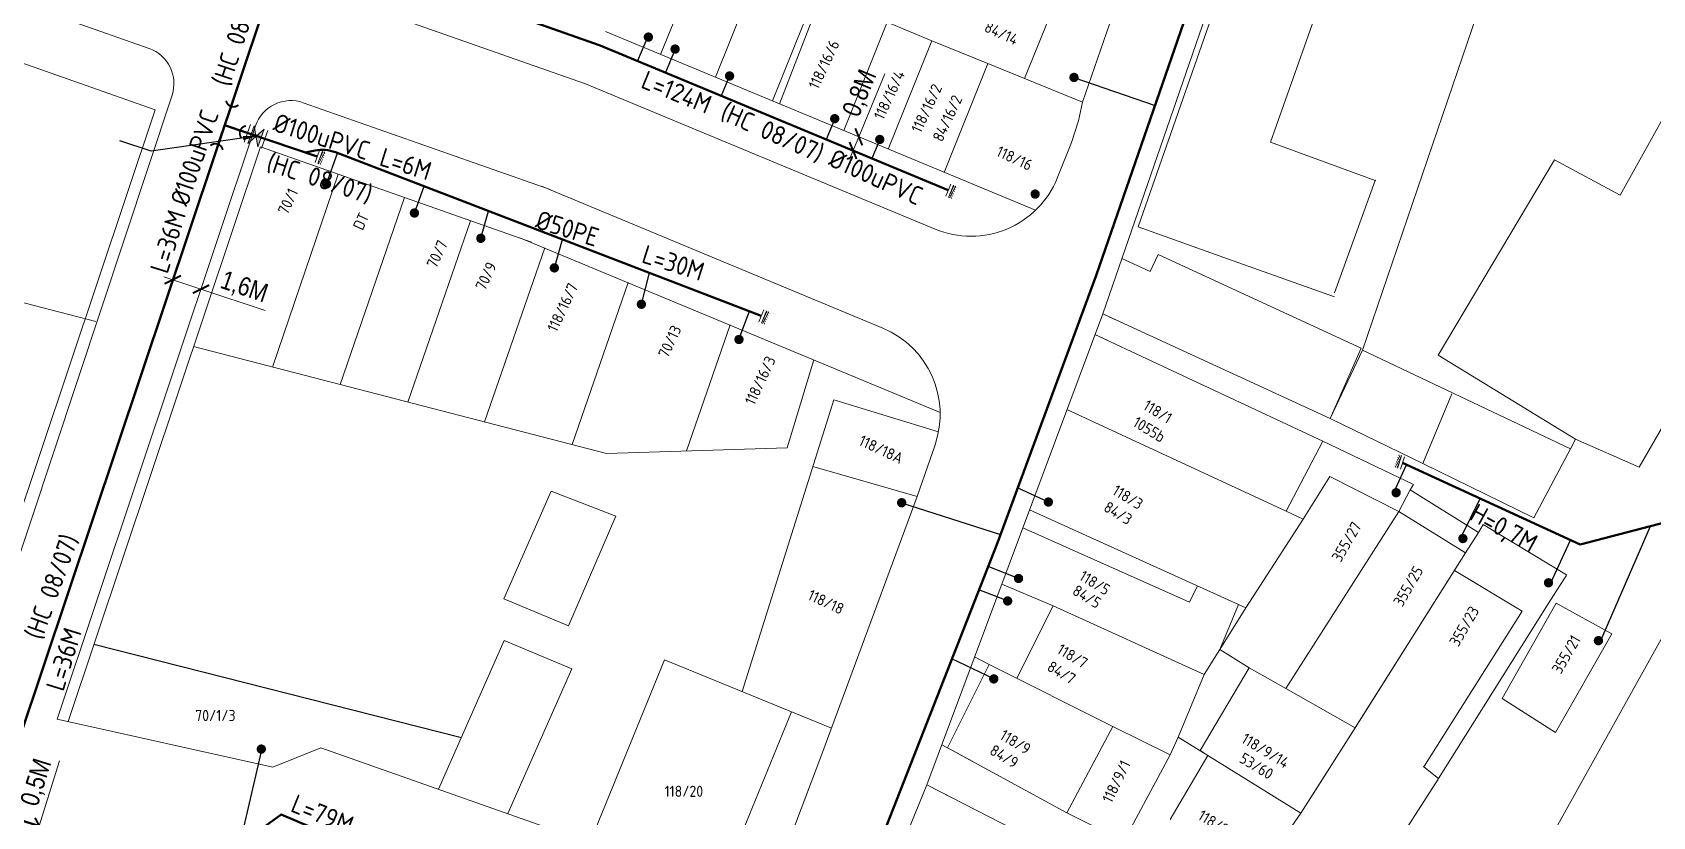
# Model space of a CAD drawing. Header units: inches. Extents: x 595615 to 1194060, y 1190840 to 2385448.
# Drawn here: x 596971.9 to 597059, y 1192142.3 to 1192184.5 of the extents above; entities that cross this region are included whole.
import ezdxf
from ezdxf.enums import TextEntityAlignment as Align

# ---------------------------------------------------------------- set-up
doc = ezdxf.new("R2010")
doc.units = ezdxf.units.IN
doc.header["$MEASUREMENT"] = 0
doc.layers.get('Defpoints').update_dxf_attribs({"color": 1})
for name, color, linetype, lineweight in [('Chitiet', 4, 'Continuous', 9), ('DN 100 uPVC', 4, 'Continuous', 50), ('DN 150 uPVC', 4, 'Continuous', 50), ('DN 25 PE', 40, 'Continuous', 30), ('DOSAU', 2, 'Continuous', 20), ('DUONG CACH LE', 112, 'Continuous', 5), ('NAM-CDAI', 220, 'Continuous', 25), ('Nen_HTHANH-TP', 9, 'Continuous', 0), ('Nen_SN-HTHANH-TP_new', 7, 'Continuous', 0), ('Nen_SN_HTHANH_old', 9, 'Continuous', 0), ('TEXT PIPE', 3, 'Continuous', 25), ('TLK 15', 220, 'Continuous', 20), ('VAN', 7, 'Continuous', 20)]:
    doc.layers.add(name, color=color, linetype=linetype, lineweight=lineweight)
doc.layers.add('ki hieu van', color=170, linetype='Continuous')
doc.styles.add('Sonha_QTB', font='isocp.shx', dxfattribs={"height": 0.6, "bigfont": 'bigfont.shx'})
doc.styles.add('text', font='isocp2.shx')
doc.styles.add('VNI-HC', font='VHELVCN_0.TTF')
doc.dimstyles.new('DUONG KICH THUOC', dxfattribs={"dimtxt": 1, "dimasz": 0.7, "dimexe": 0.5, "dimexo": 0.3, "dimgap": 0.2, "dimtad": 1, "dimzin": 0, "dimdsep": 46, "dimtxsty": 'VNI-HC', "dimblk": 'ARCHTICK', "dimcen": 0.09, "dimdle": 0.5, "dimclrd": 256, "dimclre": 256, "dimclrt": 256, "dimadec": 0, "dimazin": 0, "dimtfac": 1, "dimtofl": 0, "dimtmove": 0, "dimatfit": 3, "dimfxl": 1, "dimtolj": 1, "dimtzin": 0, "dimlwd": -1, "dimlwe": -1, "dimarcsym": 0})

# ---------------------------------------------------------------- blocks, each defined once
blk = doc.blocks.new('BIT')
at = {"layer": 'Chitiet', "ltscale": 100}
for p, q in [((0.35, 0), (-0.35, 0)), ((-0.303, -0.163), (-0.35, -0.21)), ((0.35, -0.163), (-0.35, -0.163)), ((-0.179, -0.163), (-0.342, -0.325)), ((-0.056, -0.163), (-0.218, -0.325)), ((0.068, -0.163), (-0.094, -0.325)), ((0.192, -0.163), (0.029, -0.325)), ((0.316, -0.163), (0.153, -0.325)), ((0.35, -0.252), (0.277, -0.325))]:
    blk.add_line(p, q, dxfattribs=at)
blk = doc.blocks.new('VAN')
at = {"layer": 'VAN'}
h = blk.add_hatch(color=256, dxfattribs=at)
h.paths.add_polyline_path([(0.207, -0.5), (0.49, 0), (0.207, 0.5)])
h.paths.add_polyline_path([(0.774, 0.5), (0.49, 0), (0.774, -0.5)])
at = {"layer": 'VAN', "ltscale": 100}
for p, q in [((0, 0.5), (0, -0.5)), ((0.774, -0.5), (0.207, 0.5)), ((0.207, -0.5), (0.774, 0.5)), ((0.207, 0.5), (0.207, -0.5)), ((0.774, 0.5), (0.774, -0.5)), ((0.981, 0.5), (0.981, -0.5))]:
    blk.add_line(p, q, dxfattribs=at)
blk = doc.blocks.new('TE+VAN')
at = {"layer": 'Chitiet', "ltscale": 100, "const_width": 0.1}
for points in [[(-0.35, 1.276, 0.571257), (0.35, 1.276)], [(1.098, 0.35, 0.571257), (1.098, -0.35)], [(0.35, -1.276, 0.571257), (-0.35, -1.276)]]:
    blk.add_lwpolyline(points, format="xyb", dxfattribs=at)
for points in [[(0, -1.076), (0, 1.076)], [(0.898, 0), (0, 0)]]:
    blk.add_lwpolyline(points, dxfattribs=at)
at = {"layer": 'VAN'}
blk.add_blockref('VAN', (1.305, 0), dxfattribs=at)
blk = doc.blocks.new('TLK 15')
at = {"layer": 'TLK 15', "linetype": 'Continuous', "const_width": 0.25}
blk.add_lwpolyline([(-0.125, 0, 1), (0.125, 0, 1)], format="xyb", close=True, dxfattribs=at)
blk = doc.blocks.new('_ArchTick')
at = {"color": 0, "linetype": 'ByBlock', "const_width": 0.15}
blk.add_lwpolyline([(-0.5, -0.5), (0.5, 0.5)], dxfattribs=at)
blk = doc.blocks.new('*D89')
at = {"layer": 'Defpoints', "color": 0}
for p in [(597016.322, 1192178.857), (597016.322, 1192178.857), (597016.015, 1192178.118)]:
    blk.add_point(p, dxfattribs=at)
at = {"layer": 'DUONG CACH LE'}
for p, q in [((597016.322, 1192178.857), (597017.731, 1192182.246)), ((597015.823, 1192177.656), (597016.322, 1192178.857)), ((597016.045, 1192178.972), (597015.86, 1192179.049)), ((597015.738, 1192178.233), (597015.553, 1192178.31))]:
    blk.add_line(p, q, dxfattribs=at)
at = {"layer": 'DUONG CACH LE', "xscale": 0.7, "yscale": 0.7, "zscale": 0.7}
for p, rotation in [((597016.322, 1192178.857), 67.42636478068869), ((597016.015, 1192178.118), 247.4263647806887)]:
    blk.add_blockref('_ArchTick', p, dxfattribs=dict(at, rotation=rotation))
at = {"layer": 'DUONG CACH LE', "insert": (597016.424, 1192181.181), "char_height": 1, "attachment_point": 5, "rotation": 67.42636, "style": 'VNI-HC'}
blk.add_mtext('\\A1;0,8M', dxfattribs=at)
blk = doc.blocks.new('*D91')
at = {"layer": 'Defpoints', "color": 0}
for p in [(596979.469, 1192171.177), (596980.983, 1192170.67), (596980.983, 1192170.67)]:
    blk.add_point(p, dxfattribs=at)
at = {"layer": 'DUONG CACH LE'}
for p, q in [((596978.995, 1192171.335), (596980.983, 1192170.67)), ((596979.564, 1192171.461), (596979.628, 1192171.651)), ((596981.078, 1192170.954), (596981.141, 1192171.144)), ((596980.983, 1192170.67), (596984.428, 1192169.517))]:
    blk.add_line(p, q, dxfattribs=at)
at = {"layer": 'DUONG CACH LE', "xscale": 0.7, "yscale": 0.7, "zscale": 0.7}
for p, rotation in [((596979.469, 1192171.177), 161.4951157088664), ((596980.983, 1192170.67), 341.4951157088664)]:
    blk.add_blockref('_ArchTick', p, dxfattribs=dict(at, rotation=rotation))
at = {"layer": 'DUONG CACH LE', "insert": (596983.29, 1192170.738), "char_height": 1, "attachment_point": 5, "rotation": 341.49512, "style": 'VNI-HC'}
blk.add_mtext('\\A1;1,6M', dxfattribs=at)
blk = doc.blocks.new('*D93')
at = {"layer": 'Defpoints', "color": 0}
for p in [(596972.296, 1192141.827), (596972.296, 1192141.827), (596972.127, 1192141.287)]:
    blk.add_point(p, dxfattribs=at)
at = {"layer": 'DUONG CACH LE'}
for p, q in [((596972.296, 1192141.827), (596973.39, 1192145.331)), ((596971.84, 1192141.376), (596971.649, 1192141.436)), ((596972.009, 1192141.916), (596971.818, 1192141.976)), ((596971.978, 1192140.809), (596972.296, 1192141.827))]:
    blk.add_line(p, q, dxfattribs=at)
at = {"layer": 'DUONG CACH LE', "xscale": 0.7, "yscale": 0.7, "zscale": 0.7}
for p, rotation in [((596972.296, 1192141.827), 72.64976495694594), ((596972.127, 1192141.287), 252.6497649569459)]:
    blk.add_blockref('_ArchTick', p, dxfattribs=dict(at, rotation=rotation))
at = {"layer": 'DUONG CACH LE', "insert": (596972.186, 1192144.151), "char_height": 1, "attachment_point": 5, "rotation": 72.64976, "style": 'VNI-HC'}
blk.add_mtext('\\A1;0,5M', dxfattribs=at)

msp = doc.modelspace()

# ---------------------------------------------------------------- linework, layer by layer
at = {"layer": 'DN 100 uPVC'}
for p, q in [((596987.11, 1192178.123), (596986.58, 1192178.022)), ((596988.201, 1192178.025), (597011.086, 1192169.237))]:
    msp.add_line(p, q, dxfattribs=at)
for points in [[(597021.132, 1192175.99), (597002.42, 1192183.768), (596952.144, 1192201.48), (596906.052, 1192215.155)], [(596969.893, 1192142.578), (596985.662, 1192189.672)], [(596982.243, 1192179.476), (596987.231, 1192177.804)], [(597045.53, 1192161.337), (597055.072, 1192156.952), (597062.641, 1192158.925), (597122.574, 1192125.018)], [(597007.268, 1192133.09), (596985.293, 1192142.446), (596980.802, 1192139.169), (596938.494, 1192152.388)]]:
    msp.add_lwpolyline(points, dxfattribs=at)
msp.add_arc((596987.484, 1192176.158), 2, 68.9918, 100.76696, dxfattribs=at)
at = {"layer": 'DN 150 uPVC'}
msp.add_lwpolyline([(597042.21, 1192209.355), (597029.083, 1192171.407), (597023.768, 1192157.043), (597012.954, 1192129.457), (596992.261, 1192093.756), (596976.388, 1192066.37), (596943.566, 1192010.536), (596944.214, 1192007.749), (596964.407, 1191995.798), (596975.311, 1191989.741), (597028.562, 1191959.646)], dxfattribs=at)
at = {"layer": 'DN 25 PE'}
for p, q in [((597005.019, 1192184.339), (597004.433, 1192182.932)), ((597006.454, 1192183.571), (597005.93, 1192182.31)), ((597009.381, 1192182.127), (597008.937, 1192181.06)), ((597027.885, 1192182.047), (597032.242, 1192180.54)), ((597015.031, 1192179.831), (597014.569, 1192178.719)), ((596987.728, 1192176.321), (596988.309, 1192177.984)), ((597017.45, 1192178.715), (597017.027, 1192177.697)), ((596992.451, 1192174.762), (596992.965, 1192176.196)), ((596996.017, 1192173.403), (596996.433, 1192174.864)), ((596999.969, 1192171.814), (597000.413, 1192173.335)), ((597004.643, 1192169.859), (597005.087, 1192171.541)), ((597009.886, 1192167.966), (597010.445, 1192169.483)), ((597045.067, 1192159.735), (597045.755, 1192161.233)), ((597026.51, 1192159.231), (597024.857, 1192159.988)), ((597018.626, 1192159.194), (597023.933, 1192157.49)), ((597048.653, 1192157.269), (597049.704, 1192159.419)), ((597056.185, 1192151.782), (597058.856, 1192157.939)), ((597053.502, 1192154.892), (597054.558, 1192157.188)), ((597024.904, 1192155.123), (597023.267, 1192155.765)), ((597024.319, 1192153.915), (597022.778, 1192154.519)), ((596975.232, 1192151.599), (596994.975, 1192146.584)), ((597023.574, 1192149.727), (597021.32, 1192150.798)), ((596984.224, 1192145.83), (596983.048, 1192140.808))]:
    msp.add_line(p, q, dxfattribs=at)
at = {"layer": 'Nen_HTHANH-TP', "linetype": 'Continuous'}
for p, q in [((597043.524, 1192210.095), (597029.429, 1192169.348)), ((597055.548, 1192203.135), (597043.387, 1192167.395)), ((597001.649, 1192181.708), (596967.336, 1192193.795)), ((597031.331, 1192174.026), (597037.278, 1192191.011)), ((597038.448, 1192178.571), (597042.219, 1192189.285)), ((597027.73, 1192188.133), (597025.225, 1192181.991)), ((597005.663, 1192183.288), (597007.311, 1192187.296)), ((597030.541, 1192187.065), (597028.336, 1192180.713)), ((597028.336, 1192180.713), (597030.541, 1192187.065)), ((597008.621, 1192182.058), (597010.281, 1192186.169)), ((597014.021, 1192186.612), (597011.682, 1192180.785)), ((597012.064, 1192180.627), (597014.331, 1192186.482)), ((596978.516, 1192180.315), (596964.346, 1192185.307)), ((597015.518, 1192179.191), (597017.852, 1192185.015)), ((597017.852, 1192185.015), (597020.253, 1192184.017)), ((597025.818, 1192174.909), (597002.724, 1192184.51)), ((597061.943, 1192184.22), (597057.22, 1192175.717)), ((597017.906, 1192178.198), (597020.253, 1192184.017)), ((597023.264, 1192182.789), (597020.253, 1192184.017)), ((597020.917, 1192176.946), (597023.264, 1192182.789)), ((597023.264, 1192182.789), (597028.336, 1192180.713)), ((597020.432, 1192173.896), (597001.649, 1192181.708)), ((597028.336, 1192180.713), (597028.127, 1192179.723)), ((597028.127, 1192179.723), (597028.336, 1192180.713)), ((597027.758, 1192178.543), (597028.127, 1192179.723)), ((597028.127, 1192179.723), (597028.087, 1192179.603)), ((596998.737, 1192173.191), (596984.176, 1192178.321)), ((597026.987, 1192176.638), (597027.758, 1192178.543)), ((597044.069, 1192176.516), (597038.448, 1192178.571)), ((597053.708, 1192177.624), (597047.457, 1192167.129)), ((597057.22, 1192175.717), (597053.708, 1192177.624)), ((596988.359, 1192176.847), (596984.827, 1192166.482)), ((597044.069, 1192176.516), (597041.884, 1192170.474)), ((596988.452, 1192165.545), (596991.922, 1192175.592)), ((597017.617, 1192168.572), (596999.269, 1192176.199)), ((596992.089, 1192164.605), (596995.454, 1192174.348)), ((597031.331, 1192174.026), (597036.193, 1192172.29)), ((596996.218, 1192163.537), (596999.45, 1192172.895)), ((597020.697, 1192164.042), (596998.118, 1192173.429)), ((597030.453, 1192172.309), (597031.973, 1192171.626)), ((597031.973, 1192171.626), (597032.402, 1192172.527)), ((597032.402, 1192172.527), (597043.307, 1192167.495)), ((597036.193, 1192172.29), (597041.884, 1192170.264)), ((596964.523, 1192171.732), (596975.34, 1192168.935)), ((597000.93, 1192162.319), (597003.938, 1192171.029)), ((597029.429, 1192169.347), (597019.975, 1192144.027)), ((597041.65, 1192163.724), (597029.429, 1192169.348)), ((597029.429, 1192169.348), (597041.65, 1192163.724)), ((597029.429, 1192169.347), (597030.085, 1192169.045)), ((597007.074, 1192161.979), (597009.413, 1192168.753)), ((596980.581, 1192167.58), (597002.771, 1192161.843)), ((597029.666, 1192167.924), (597029.012, 1192168.232)), ((597029.013, 1192168.233), (597041.251, 1192162.504)), ((597012.471, 1192162.15), (597013.906, 1192166.865)), ((597043.307, 1192167.495), (597041.65, 1192163.724)), ((597043.387, 1192167.395), (597041.65, 1192163.724)), ((597043.387, 1192167.395), (597054.561, 1192162.084)), ((597047.457, 1192167.129), (597054.83, 1192162.605)), ((597046.632, 1192161.298), (597048.188, 1192165.049)), ((597060.509, 1192165.009), (597058.242, 1192161.097)), ((597060.509, 1192165.009), (597058.242, 1192161.097)), ((597014.979, 1192164.723), (597010.059, 1192149.048)), ((597020.606, 1192163.002), (597014.979, 1192164.723)), ((597027.506, 1192164.196), (597039.284, 1192158.742)), ((597046.632, 1192161.298), (597041.65, 1192163.724)), ((597041.65, 1192163.724), (597046.632, 1192161.298)), ((597020.419, 1192162.31), (597019.453, 1192159.536)), ((597041.251, 1192162.504), (597039.284, 1192158.742)), ((597041.251, 1192162.504), (597046.132, 1192160.178)), ((597054.83, 1192162.605), (597054.561, 1192162.084)), ((597054.83, 1192162.605), (597054.561, 1192162.084)), ((597058.242, 1192161.097), (597054.83, 1192162.605)), ((597054.83, 1192162.605), (597058.242, 1192161.097)), ((597002.771, 1192161.843), (597012.471, 1192162.15)), ((597054.561, 1192162.084), (597052.594, 1192158.383)), ((597052.594, 1192158.383), (597054.561, 1192162.084)), ((597013.852, 1192161.132), (597019.453, 1192159.536)), ((597041.622, 1192160.604), (597040.194, 1192158.313)), ((597041.622, 1192160.604), (597045.334, 1192158.727)), ((597052.594, 1192158.383), (597046.632, 1192161.298)), ((597046.632, 1192161.298), (597052.594, 1192158.383)), ((596997.247, 1192154.038), (596999.793, 1192159.81)), ((596999.793, 1192159.81), (597003.274, 1192158.473)), ((597045.953, 1192159.878), (597045.334, 1192158.727)), ((597046.132, 1192160.178), (597045.953, 1192159.878)), ((597045.953, 1192159.878), (597049.614, 1192157.59)), ((597019.453, 1192159.536), (597014.344, 1192145.682)), ((597036.728, 1192153.73), (597025.493, 1192158.804)), ((597003.274, 1192158.473), (597000.729, 1192152.581)), ((597040.194, 1192158.313), (597037.118, 1192153.55)), ((597045.334, 1192158.727), (597039.261, 1192149.212)), ((597039.284, 1192158.742), (597040.194, 1192158.313)), ((597045.334, 1192158.727), (597048.925, 1192156.5)), ((597049.614, 1192157.59), (597049.864, 1192158.031)), ((597049.614, 1192157.59), (597049.864, 1192158.031)), ((597049.864, 1192158.031), (597054.346, 1192155.314)), ((597049.864, 1192158.031), (597054.336, 1192155.314)), ((597025.133, 1192157.842), (597034.088, 1192153.858)), ((597049.614, 1192157.59), (597048.925, 1192156.5)), ((597048.925, 1192156.5), (597042.983, 1192147.105)), ((597048.336, 1192155.549), (597051.958, 1192153.362)), ((597024.006, 1192154.823), (597026.758, 1192153.662)), ((597034.088, 1192153.858), (597034.527, 1192154.728)), ((597000.729, 1192152.581), (596997.247, 1192154.038)), ((597026.758, 1192153.662), (597024.811, 1192149.76)), ((597026.758, 1192153.662), (597034.871, 1192149.969)), ((597036.728, 1192153.73), (597035.72, 1192151.309)), ((597036.728, 1192153.73), (597037.118, 1192153.55)), ((597053.788, 1192153.804), (597050.882, 1192148.681)), ((597053.788, 1192153.804), (597056.779, 1192152.146)), ((597037.118, 1192153.55), (597035.72, 1192151.309)), ((597051.958, 1192153.362), (597046.675, 1192145.008)), ((597056.779, 1192152.146), (597053.753, 1192146.854)), ((596997.279, 1192151.798), (596993.745, 1192143.8)), ((597000.9, 1192150.261), (596997.279, 1192151.798)), ((597034.871, 1192149.969), (597035.72, 1192151.309)), ((597035.72, 1192151.309), (597037.29, 1192150.321)), ((597000.9, 1192150.261), (596997.468, 1192142.488)), ((597002.157, 1192141.622), (597005.89, 1192150.755)), ((597014.86, 1192147.081), (597005.89, 1192150.755)), ((597023.33, 1192150.499), (597021.084, 1192146.027)), ((597022.544, 1192150.906), (597023.33, 1192150.499)), ((597023.33, 1192150.499), (597029.973, 1192147.175)), ((597037.29, 1192150.321), (597034.664, 1192145.888)), ((597037.29, 1192150.321), (597039.261, 1192149.212)), ((597033.483, 1192146.597), (597034.871, 1192149.969)), ((597039.261, 1192149.212), (597042.983, 1192147.105)), ((597050.882, 1192148.681), (597053.753, 1192146.854)), ((596984.845, 1192144.985), (596973.249, 1192147.564)), ((597008.91, 1192138.658), (597012.712, 1192147.961)), ((597029.973, 1192147.175), (597027.497, 1192142.523)), ((597029.973, 1192147.175), (597033.044, 1192145.647)), ((597042.983, 1192147.105), (597040.077, 1192142.513)), ((596987.42, 1192146.03), (596984.845, 1192144.985)), ((597011.281, 1192137.62), (596987.42, 1192146.03)), ((597021.084, 1192146.027), (597020.78, 1192146.182)), ((597020.78, 1192146.182), (597021.084, 1192146.027)), ((597021.084, 1192146.027), (597022.444, 1192145.289)), ((597021.084, 1192146.027), (597027.497, 1192142.523)), ((597033.044, 1192145.647), (597033.483, 1192146.597)), ((597033.483, 1192146.597), (597035.084, 1192145.619)), ((597035.084, 1192145.619), (597034.664, 1192145.888)), ((597011.281, 1192137.62), (597014.344, 1192145.682)), ((597030.568, 1192141.015), (597033.044, 1192145.647)), ((597033.047, 1192142.167), (597035.084, 1192145.619)), ((597035.084, 1192145.619), (597040.077, 1192142.513)), ((597046.675, 1192145.008), (597047.465, 1192144.369)), ((597019.975, 1192144.027), (597013.858, 1192129.022)), ((597021.516, 1192143.238), (597019.975, 1192144.027)), ((597019.975, 1192144.027), (597024.617, 1192141.66)), ((597027.497, 1192142.523), (597030.568, 1192141.015)), ((597040.077, 1192142.513), (597037.62, 1192138.981))]:
    msp.add_line(p, q, dxfattribs=at)
for points in [[(596936.546, 1192155.389), (596962.994, 1192147.177, 0.408454), (596969.221, 1192150.376), (596979.427, 1192181.092, 0.408972), (596978.194, 1192183.609), (596965.343, 1192188.136)], [(596999.734, 1192176.021), (596986.479, 1192180.69, 0.418829), (596983.918, 1192179.439), (596973.249, 1192147.564)]]:
    msp.add_lwpolyline(points, format="xyb", dxfattribs=at)
for points in [[(596978.516, 1192180.315), (596967.762, 1192148.183)], [(596984.176, 1192178.321), (596973.841, 1192147.442)]]:
    msp.add_lwpolyline(points, dxfattribs=at)
for centre, start, end in [((597022.352, 1192178.512), 247.41719, 337.98533), ((597015.698, 1192163.955), 340.79202, 67.42636)]:
    msp.add_arc(centre, 5, start, end, dxfattribs=at)
for p in [(597044.069, 1192176.516), (597044.069, 1192176.516), (597044.069, 1192176.516), (597044.069, 1192176.516), (597043.307, 1192167.495), (597046.675, 1192145.008)]:
    msp.add_point(p, dxfattribs=at)
at = {"layer": 'Nen_HTHANH-TP', "linetype": 'Continuous', "invisible_edges": 5}
for points in [[(597049.614, 1192157.59), (597054.051, 1192154.845), (597054.32, 1192155.273), (597049.864, 1192158.031)], [(597049.864, 1192158.031), (597054.32, 1192155.273), (597054.346, 1192155.314)], [(597048.925, 1192156.5), (597053.365, 1192153.753), (597054.051, 1192154.845), (597049.614, 1192157.59)], [(597051.671, 1192137.935), (597058.794, 1192133.526), (597069.557, 1192152.595), (597062.325, 1192157.071)], [(597043, 1192147.132), (597047.465, 1192144.369), (597053.365, 1192153.753), (597048.925, 1192156.5)], [(597040.857, 1192143.746), (597045.298, 1192140.997), (597047.448, 1192144.342), (597042.983, 1192147.105)], [(597042.983, 1192147.105), (597047.448, 1192144.342), (597047.465, 1192144.369), (597043, 1192147.132)], [(597040.077, 1192142.513), (597044.489, 1192139.782), (597045.298, 1192140.997), (597040.857, 1192143.746)], [(597037.956, 1192139.464), (597042.431, 1192136.695), (597044.489, 1192139.782), (597040.077, 1192142.513)]]:
    msp.add_3dface(points, dxfattribs=at)

# ---------------------------------------------------------------- block references
at = {"layer": 'Chitiet'}
for name, p, rotation in [('TE+VAN', (596982.243, 1192179.476), 340.7552051389092), ('BIT', (596987.231, 1192177.804), 70.07091735339726), ('BIT', (597021.132, 1192175.99), 67.34796135777025), ('BIT', (597011.086, 1192169.237), 67.34796135777026), ('BIT', (597045.53, 1192161.337), 251.5704562930161)]:
    msp.add_blockref(name, p, dxfattribs=dict(at, rotation=rotation))
at = {"layer": 'TLK 15', "rotation": 359.9999999934133}
for p in [(597005.019, 1192184.214), (597006.454, 1192183.571), (597009.381, 1192182.127), (597027.885, 1192182.047), (597015.031, 1192179.831), (597017.45, 1192178.715), (597025.798, 1192175.779), (597018.626, 1192159.194), (597026.51, 1192159.231), (597024.904, 1192155.123), (597024.319, 1192153.915), (597023.574, 1192149.727)]:
    msp.add_blockref('TLK 15', p, dxfattribs=at)
at = {"layer": 'TLK 15'}
for p in [(597005.019, 1192184.214), (597006.454, 1192183.571), (597009.381, 1192182.127), (597027.885, 1192182.047), (597015.031, 1192179.831), (597017.45, 1192178.715), (596987.728, 1192176.321), (597025.798, 1192175.779), (596992.451, 1192174.762), (596996.017, 1192173.403), (596999.969, 1192171.814), (597004.643, 1192169.859), (597009.886, 1192167.966), (597045.192, 1192159.735), (597018.626, 1192159.194), (597026.51, 1192159.231), (597048.778, 1192157.269), (597024.904, 1192155.123), (597053.377, 1192154.892), (597024.319, 1192153.915), (597056.06, 1192151.782), (597023.574, 1192149.727), (596984.224, 1192145.955)]:
    msp.add_blockref('TLK 15', p, dxfattribs=at)

# ---------------------------------------------------------------- texts
at = {"layer": 'DOSAU', "style": 'text'}
msp.add_text('H=0,7M', height=1, rotation=331.31801, dxfattribs=at).set_placement((597049.07, 1192158.317))
at = {"layer": 'NAM-CDAI', "style": 'text'}
for s, rotation, p in [('(HC 08/07)', 71.67461, (596982.515, 1192181.495)), ('L=124M', 337.99291, (597004.553, 1192181.521)), ('(HC 08/07)', 335.98377, (597008.808, 1192179.827)), ('(HC 08/07)', 341.90991, (596984.422, 1192177.06)), ('L=6M', 342.47403, (596990.504, 1192177.338)), ('L=36M', 72.80466, (596979.181, 1192171.447)), ('L=30M', 342.47403, (597004.595, 1192172.12)), ('(HC 08/07)', 70.11099, (596972.437, 1192151.761)), ('L=36M', 72.80466, (596973.583, 1192149.004)), ('L=79M', 337.99291, (596985.735, 1192142.627))]:
    msp.add_text(s, height=1, rotation=rotation, dxfattribs=at).set_placement(p)
at = {"layer": 'Nen_SN-HTHANH-TP_new', "style": 'Sonha_QTB'}
for s, rotation, p in [('118/16/6', 64.92864, (597014.452, 1192182.743)), ('118/16/4', 64.92864, (597017.962, 1192181.107)), ('118/16/2', 64.92864, (597019.967, 1192180.386)), ('118/16', 335.04623, (597024.687, 1192177.708)), ('70/1', 64.92864, (596985.652, 1192175.387)), ('DT', 64.92864, (596989.58, 1192174.317)), ('70/7', 64.92864, (596993.668, 1192172.558)), ('70/9', 64.92864, (596996.297, 1192171.372)), ('118/16/7', 64.92864, (597000.412, 1192169.69)), ('70/13', 64.92864, (597006.169, 1192167.86)), ('118/16/3', 64.92864, (597011.026, 1192165.762)), ('118/1', 328.86244, (597032.385, 1192164.088)), ('118/18A', 335.04623, (597017.525, 1192162.061)), ('118/3', 328.86244, (597030.779, 1192159.495)), ('355/27', 60.04623, (597042.526, 1192157.094)), ('118/5', 328.86244, (597029.003, 1192154.893)), ('355/25', 60.04623, (597045.841, 1192154.711)), ('118/18', 335.04623, (597014.561, 1192153.865)), ('355/23', 60.04623, (597048.848, 1192152.559)), ('355/21', 60.04623, (597054.326, 1192151.043)), ('118/7', 328.86244, (597027.801, 1192150.954)), ('70/1/3', 0.04623, (596981.755, 1192147.763)), ('118/9', 328.86244, (597024.738, 1192146.34)), ('118/9/14', 328.86244, (597038.174, 1192145.873)), ('118/9/1', 64.3098, (597030.159, 1192144.214)), ('118/20', 0.04623, (597006.926, 1192143.689)), ('118/9/12', 328.86244, (597035.818, 1192141.755))]:
    msp.add_text(s, height=0.6, rotation=rotation, dxfattribs=at).set_placement(p, align=Align.MIDDLE)
at = {"layer": 'Nen_SN_HTHANH_old', "style": 'Sonha_QTB'}
for s, rotation, p in [('84/14', 335.04623, (597023.986, 1192184.423)), ('84/16/2', 64.92864, (597021.084, 1192179.85)), ('1055b', 328.86244, (597031.926, 1192163.131)), ('84/3', 328.86244, (597030.252, 1192158.639)), ('84/5', 328.86244, (597028.577, 1192154.149)), ('84/7', 328.86244, (597027.216, 1192150.067)), ('84/9', 328.86244, (597024.133, 1192145.567)), ('53/60', 328.86244, (597037.69, 1192145.046))]:
    msp.add_text(s, height=0.6, rotation=rotation, dxfattribs=at).set_placement(p, align=Align.MIDDLE)
at = {"layer": 'TEXT PIPE', "style": 'text'}
for s, rotation, p in [('%%c100uPVC', 71.33949, (596980.26, 1192175.064)), ('%%c100uPVC', 342.51262, (596984.794, 1192179.185)), ('%%c100uPVC', 335.64865, (597014.624, 1192177.335)), ('%%C50PE', 342.51262, (596998.885, 1192173.967))]:
    msp.add_text(s, height=1, rotation=rotation, dxfattribs=at).set_placement(p)

# ---------------------------------------------------------------- dimensions: what is measured, and where the dimension line sits
at = {"layer": 'DUONG CACH LE'}
for p1, p2, text, picture, middle in [((597016.015, 1192178.118), (597016.322, 1192178.857), '0,8M', '*D89', (597016.424, 1192181.181)), ((596979.469, 1192171.177), (596980.983, 1192170.67), '1,6M', '*D91', (596983.29, 1192170.738)), ((596972.127, 1192141.287), (596972.296, 1192141.827), '0,5M', '*D93', (596972.186, 1192144.151))]:
    dim = msp.add_aligned_dim(p1=p1, p2=p2, distance=0, text=text, dimstyle='DUONG KICH THUOC', override={"dimpost": 'M'}, dxfattribs=at)
    dim.commit()
    dim.dimension.update_dxf_attribs({"geometry": picture, "text_midpoint": middle})

# ---------------------------------------------------------------- leaders
at = {"layer": 'ki hieu van'}
msp.add_leader([(596983.938, 1192178.885), (596978.302, 1192178.082), (596976.624, 1192178.632)], dimstyle='DUONG KICH THUOC', override={"dimgap": 0.2, "dimtad": 0}, dxfattribs=at)

doc.saveas('drawing.dxf')
